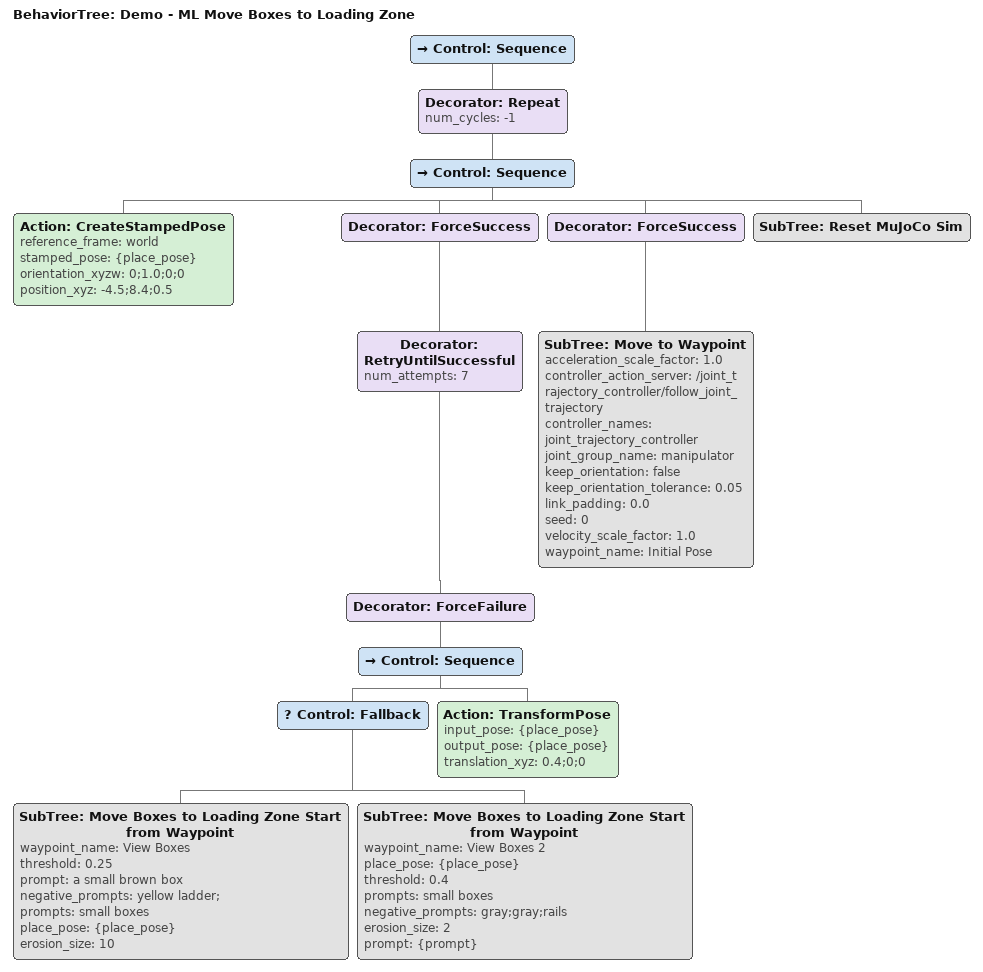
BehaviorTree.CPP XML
<?xml version='1.0' encoding='UTF-8'?>
<root BTCPP_format="4" main_tree_to_execute="Demo - ML Move Boxes to Loading Zone">
  <BehaviorTree ID="Demo - ML Move Boxes to Loading Zone" _description="Move all of the boxes into the loading zone using ML perception. Reset and repeat in a loop.">
    <Control ID="Sequence">
      <Decorator ID="Repeat" num_cycles="-1">
        <Control ID="Sequence">
          <Action ID="CreateStampedPose" reference_frame="world" stamped_pose="{place_pose}" orientation_xyzw="0;1.0;0;0" position_xyz="-4.5;8.4;0.5"/>
          <Decorator ID="ForceSuccess">
            <Decorator ID="RetryUntilSuccessful" num_attempts="7">
              <Decorator ID="ForceFailure">
                <Control ID="Sequence">
                  <Control ID="Fallback">
                    <SubTree ID="Move Boxes to Loading Zone Start from Waypoint" waypoint_name="View Boxes" threshold="0.25" prompt="a small brown box" negative_prompts="yellow ladder;" prompts="small boxes" place_pose="{place_pose}" erosion_size="10"/>
                    <SubTree ID="Move Boxes to Loading Zone Start from Waypoint" waypoint_name="View Boxes 2" place_pose="{place_pose}" threshold="0.4" prompts="small boxes" negative_prompts="gray;gray;rails" erosion_size="2" prompt="{prompt}"/>
                  </Control>
                  <Action ID="TransformPose" input_pose="{place_pose}" output_pose="{place_pose}" translation_xyz="0.4;0;0"/>
                </Control>
              </Decorator>
            </Decorator>
          </Decorator>
          <Decorator ID="ForceSuccess">
            <SubTree ID="Move to Waypoint" acceleration_scale_factor="1.0" controller_action_server="/joint_trajectory_controller/follow_joint_trajectory" controller_names="joint_trajectory_controller" joint_group_name="manipulator" keep_orientation="false" keep_orientation_tolerance="0.05" link_padding="0.0" seed="0" velocity_scale_factor="1.0" waypoint_name="Initial Pose"/>
          </Decorator>
          <SubTree ID="Reset MuJoCo Sim"/>
        </Control>
      </Decorator>
    </Control>
  </BehaviorTree>
</root>
